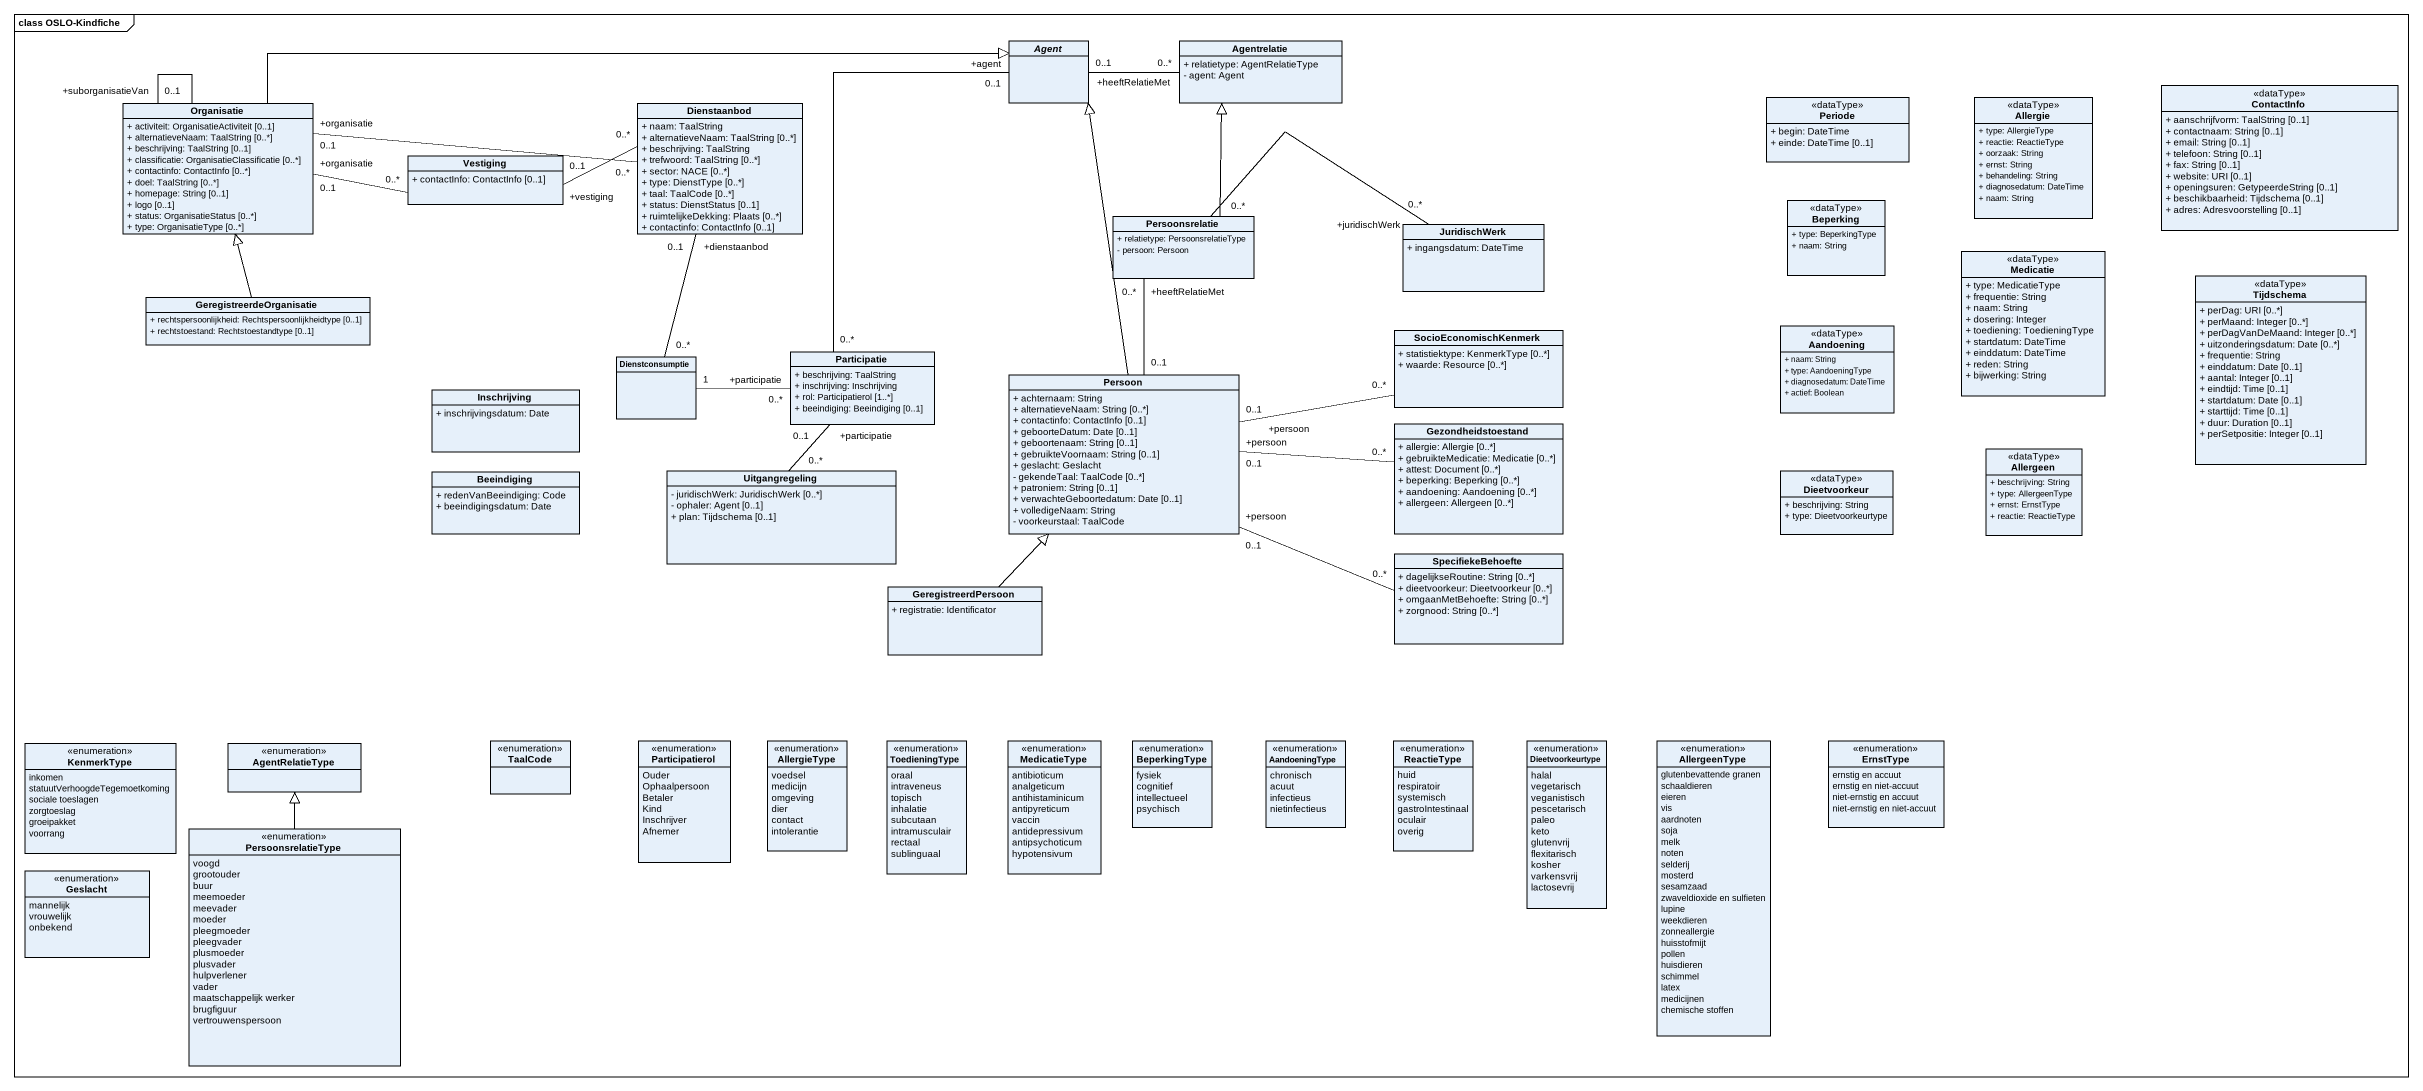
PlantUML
@startuml
mainframe class OSLO-Kindfiche
hide circle
hide empty members
skinparam classAttributeIconSize 0
abstract class "Agent" as Agent_
class Agentrelatie {
  + relatietype: AgentRelatieType
  - agent: Agent
}
class Organisatie {
  + activiteit: OrganisatieActiviteit [0..1]
  + alternatieveNaam: TaalString [0..*]
  + beschrijving: TaalString [0..1]
  + classificatie: OrganisatieClassificatie [0..*]
  + contactinfo: ContactInfo [0..*]
  + doel: TaalString [0..*]
  + homepage: String [0..1]
  + logo [0..1]
  + status: OrganisatieStatus [0..*]
  + type: OrganisatieType [0..*]
}
class Dienstaanbod {
  + naam: TaalString
  + alternatieveNaam: TaalString [0..*]
  + beschrijving: TaalString
  + trefwoord: TaalString [0..*]
  + sector: NACE [0..*]
  + type: DienstType [0..*]
  + taal: TaalCode [0..*]
  + status: DienstStatus [0..1]
  + ruimtelijkeDekking: Plaats [0..*]
  + contactinfo: ContactInfo [0..1]
}
class Periode <<dataType>> {
  + begin: DateTime
  + einde: DateTime [0..1]
}
class Allergie <<dataType>> {
  + type: AllergieType
  + reactie: ReactieType
  + oorzaak: String
  + ernst: String
  + behandeling: String
  + diagnosedatum: DateTime
  + naam: String
}
class ContactInfo <<dataType>> {
  + aanschrijfvorm: TaalString [0..1]
  + contactnaam: String [0..1]
  + email: String [0..1]
  + telefoon: String [0..1]
  + fax: String [0..1]
  + website: URI [0..1]
  + openingsuren: GetypeerdeString [0..1]
  + beschikbaarheid: Tijdschema [0..1]
  + adres: Adresvoorstelling [0..1]
}
class Vestiging {
  + contactInfo: ContactInfo [0..1]
}
class Persoonsrelatie {
  + relatietype: PersoonsrelatieType
  - persoon: Persoon
}
class JuridischWerk {
  + ingangsdatum: DateTime
}
class Beperking <<dataType>> {
  + type: BeperkingType
  + naam: String
}
class Medicatie <<dataType>> {
  + type: MedicatieType
  + frequentie: String
  + naam: String
  + dosering: Integer
  + toediening: ToedieningType
  + startdatum: DateTime
  + einddatum: DateTime
  + reden: String
  + bijwerking: String
}
class GeregistreerdeOrganisatie {
  + rechtspersoonlijkheid: Rechtspersoonlijkheidtype [0..1]
  + rechtstoestand: Rechtstoestandtype [0..1]
}
class Tijdschema <<dataType>> {
  + perDag: URI [0..*]
  + perMaand: Integer [0..*]
  + perDagVanDeMaand: Integer [0..*]
  + uitzonderingsdatum: Date [0..*]
  + frequentie: String
  + einddatum: Date [0..1]
  + aantal: Integer [0..1]
  + eindtijd: Time [0..1]
  + startdatum: Date [0..1]
  + starttijd: Time [0..1]
  + duur: Duration [0..1]
  + perSetpositie: Integer [0..1]
}
class SocioEconomischKenmerk {
  + statistiektype: KenmerkType [0..*]
  + waarde: Resource [0..*]
}
class Aandoening <<dataType>> {
  + naam: String
  + type: AandoeningType
  + diagnosedatum: DateTime
  + actief: Boolean
}
class Dienstconsumptie
class Participatie {
  + beschrijving: TaalString
  + inschrijving: Inschrijving
  + rol: Participatierol [1..*]
  + beeindiging: Beeindiging [0..1]
}
class Persoon {
  + achternaam: String
  + alternatieveNaam: String [0..*]
  + contactinfo: ContactInfo [0..1]
  + geboorteDatum: Date [0..1]
  + geboortenaam: String [0..1]
  + gebruikteVoornaam: String [0..1]
  + geslacht: Geslacht
  - gekendeTaal: TaalCode [0..*]
  + patroniem: String [0..1]
  + verwachteGeboortedatum: Date [0..1]
  + volledigeNaam: String
  - voorkeurstaal: TaalCode
}
class Inschrijving {
  + inschrijvingsdatum: Date
}
class Gezondheidstoestand {
  + allergie: Allergie [0..*]
  + gebruikteMedicatie: Medicatie [0..*]
  + attest: Document [0..*]
  + beperking: Beperking [0..*]
  + aandoening: Aandoening [0..*]
  + allergeen: Allergeen [0..*]
}
class Allergeen <<dataType>> {
  + beschrijving: String
  + type: AllergeenType
  + ernst: ErnstType
  + reactie: ReactieType
}
class Beeindiging {
  + redenVanBeeindiging: Code
  + beeindigingsdatum: Date
}
class Uitgangregeling {
  - juridischWerk: JuridischWerk [0..*]
  - ophaler: Agent [0..1]
  + plan: Tijdschema [0..1]
}
class Dieetvoorkeur <<dataType>> {
  + beschrijving: String
  + type: Dieetvoorkeurtype
}
class GeregistreerdPersoon {
  + registratie: Identificator
}
class SpecifiekeBehoefte {
  + dagelijkseRoutine: String [0..*]
  + dieetvoorkeur: Dieetvoorkeur [0..*]
  + omgaanMetBehoefte: String [0..*]
  + zorgnood: String [0..*]
}
enum KenmerkType {
  inkomen
  statuutVerhoogdeTegemoetkoming
  sociale toeslagen
  zorgtoeslag
  groeipakket
  voorrang
}
enum AgentRelatieType
enum TaalCode
enum Participatierol {
  Ouder
  Ophaalpersoon
  Betaler
  Kind
  Inschrijver
  Afnemer
}
enum AllergieType {
  voedsel
  medicijn
  omgeving
  dier
  contact
  intolerantie
}
enum ToedieningType {
  oraal
  intraveneus
  topisch
  inhalatie
  subcutaan
  intramusculair
  rectaal
  sublinguaal
}
enum MedicatieType {
  antibioticum
  analgeticum
  antihistaminicum
  antipyreticum
  vaccin
  antidepressivum
  antipsychoticum
  hypotensivum
}
enum BeperkingType {
  fysiek
  cognitief
  intellectueel
  psychisch
}
enum AandoeningType {
  chronisch
  acuut
  infectieus
  nietinfectieus
}
enum ReactieType {
  huid
  respiratoir
  systemisch
  gastroIntestinaal
  oculair
  overig
}
enum Dieetvoorkeurtype {
  halal
  vegetarisch
  veganistisch
  pescetarisch
  paleo
  keto
  glutenvrij
  flexitarisch
  kosher
  varkensvrij
  lactosevrij
}
enum AllergeenType {
  glutenbevattende granen
  schaaldieren
  eieren
  vis
  aardnoten
  soja
  melk
  noten
  selderij
  mosterd
  sesamzaad
  zwaveldioxide en sulfieten
  lupine
  weekdieren
  zonneallergie
  huisstofmijt
  pollen
  huisdieren
  schimmel
  latex
  medicijnen
  chemische stoffen
}
enum ErnstType {
  ernstig en accuut
  ernstig en niet-accuut
  niet-ernstig en accuut
  niet-ernstig en niet-accuut
}
enum PersoonsrelatieType {
  voogd
  grootouder
  buur
  meemoeder
  meevader
  moeder
  pleegmoeder
  pleegvader
  plusmoeder
  plusvader
  hulpverlener
  vader
  maatschappelijk werker
  brugfiguur
  vertrouwenspersoon
}
enum Geslacht {
  mannelijk
  vrouwelijk
  onbekend
}
Agent_ "0..1" -right- "+heeftRelatieMet\n0..*" Agentrelatie
Agent_ "+agent\n0..1" -- "0..*" Participatie
Organisatie -right-|> Agent_
Organisatie -- "+suborganisatieVan\n0..1" Organisatie
Organisatie "+organisatie\n0..1" -right- "0..*" Dienstaanbod
Organisatie "+organisatie\n0..1" -right- "0..*" Vestiging
Dienstaanbod "+dienstaanbod\n0..1" -- "0..*" Dienstconsumptie
Vestiging "+vestiging\n0..1" -right- "0..*" Dienstaanbod
Persoonsrelatie -up-|> Agentrelatie
Persoonsrelatie "0..*" -right- "+juridischWerk\n0..*" JuridischWerk
GeregistreerdeOrganisatie -up-|> Organisatie
Dienstconsumptie "1" -right- "+participatie\n0..*" Participatie
Participatie "+participatie\n0..1" -- "0..*" Uitgangregeling
Persoon -up-|> Agent_
Persoon "0..1" -up- "+heeftRelatieMet\n0..*" Persoonsrelatie
Persoon "+persoon\n0..1" -right- "0..*" SocioEconomischKenmerk
Gezondheidstoestand "0..*" -left- "+persoon\n0..1" Persoon
GeregistreerdPersoon -up-|> Persoon
SpecifiekeBehoefte "0..*" -left- "+persoon\n0..1" Persoon
PersoonsrelatieType -up-|> AgentRelatieType
@enduml
